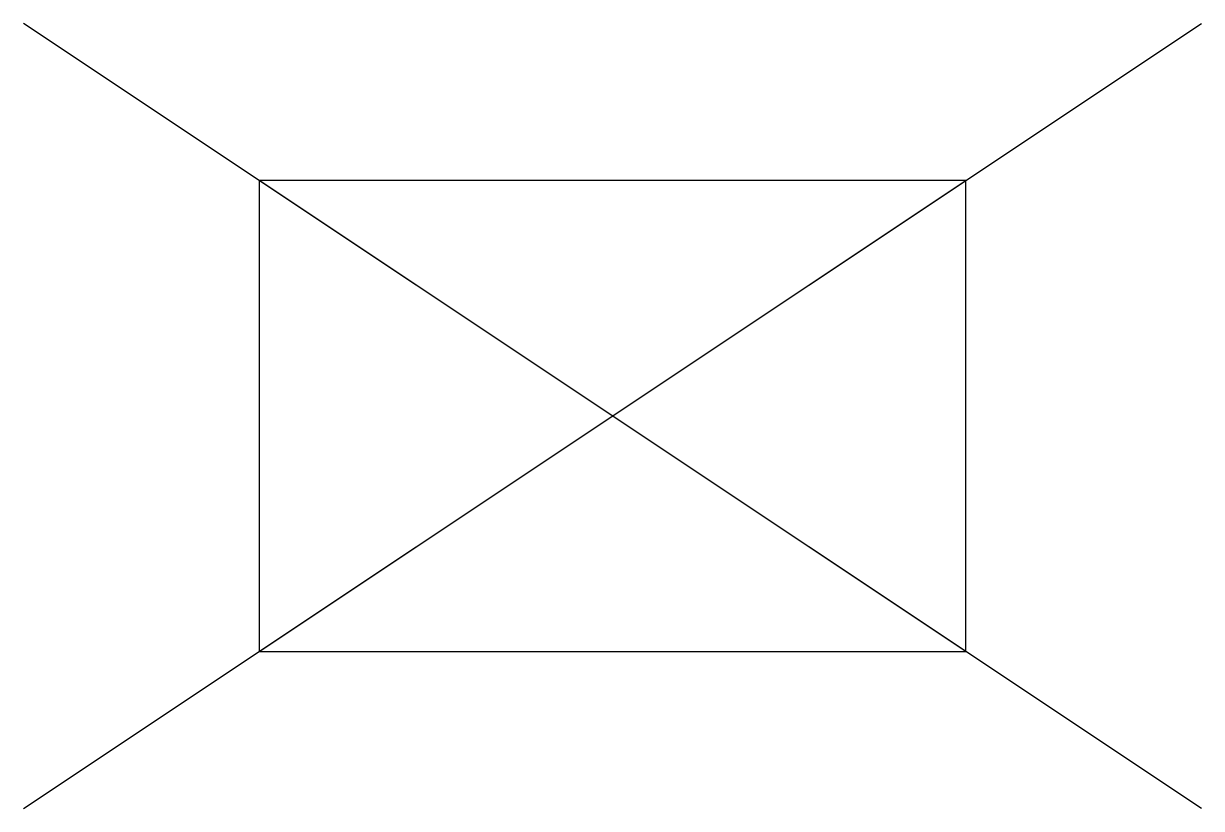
# Model space of a CAD drawing. Header units: metres. Extents: x -1.88 to 1.88, y -1.25 to 1.25.
import ezdxf

# ---------------------------------------------------------------- set-up
doc = ezdxf.new("R2010")
doc.units = ezdxf.units.M
doc.layers.get('0').update_dxf_attribs({"color": 150})

msp = doc.modelspace()

# ---------------------------------------------------------------- linework, layer by layer
for p, q in [((-1.875, -1.25), (1.875, 1.25)), ((1.875, -1.25), (-1.875, 1.25)), ((-1.125, -0.75), (1.125, 0.75)), ((1.125, -0.75), (-1.125, 0.75))]:
    msp.add_line(p, q)
msp.add_lwpolyline([(-1.125, -0.75), (1.125, -0.75), (1.125, 0.75), (-1.125, 0.75)], close=True)

doc.saveas('drawing.dxf')
